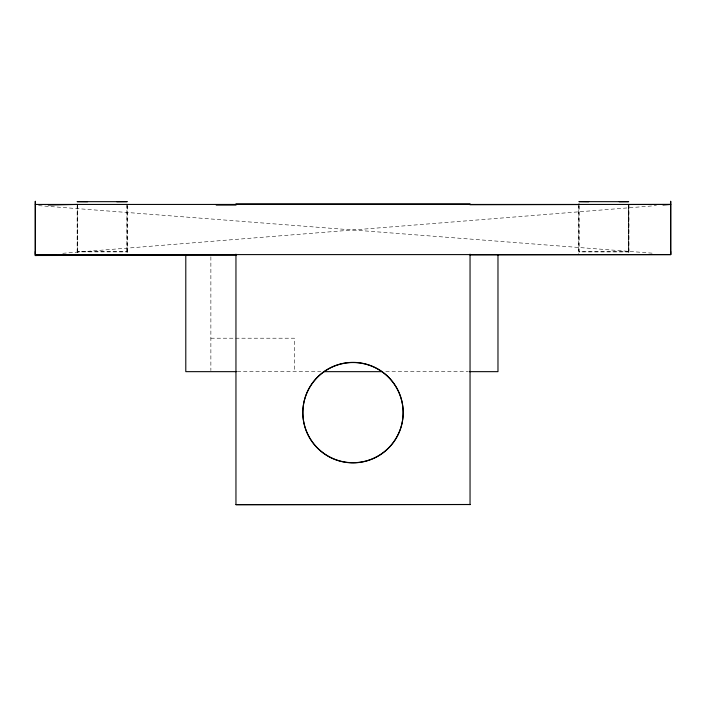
<?xml version="1.0" encoding="UTF-8"?>
<svg xmlns="http://www.w3.org/2000/svg" width="706" height="706" viewBox="0 0 706 706"><rect width="100%" height="100%" fill="white"/><g stroke="black" fill="none" stroke-linecap="round" stroke-linejoin="round"><path stroke-width="0.53" stroke-dasharray="3.53 2.65" d="M62.781 253.304L656.403 205.587M578.92 206.011L578.92 251.804L628.711 251.839L628.711 206.037M628.711 251.839L578.973 251.839M210.873 338.209L294.473 338.209L294.473 371.656M237.269 371.656L320.877 371.656M385.776 371.656L468.299 371.656M38.601 205.623L653.103 253.242M628.896 205.534L628.896 253.516M628.852 204.122L628.852 253.198M628.561 205.534L628.561 254.601M579.07 205.534L579.07 254.601M578.779 204.105L578.735 254.601M210.873 256.79L210.873 370.562M127.221 205.534L127.221 254.601M127.08 205.534L127.08 254.601M126.93 204.113L126.93 253.189M77.439 204.113L77.439 253.189M77.289 205.534L77.289 254.601M77.148 205.534L77.148 254.601M77.96 251.786L77.104 251.821L127.265 251.821L77.96 251.786"/><path stroke-width="1.06" d="M236.069 255.228L35.3 255.51L35.3 201.334L35.3 254.601L670.7 254.601L670.7 201.334L670.7 254.601L469.931 254.892M235.954 204.44L235.954 203.831L470.046 203.831L470.046 204.44M235.954 504.666L470.046 504.508L235.954 504.666L235.954 254.169M56.206 255.219L35.3 255.51L47.39 254.539M663.005 205.058L670.7 204.44L35.3 204.44M48.237 205.084L77.342 204.44M35.3 255.51L48.511 255.228M619.241 201.757L628.711 201.678L578.92 201.642L588.707 201.757M116.808 201.757L127.265 201.66L77.104 201.66L87.57 201.757M216.212 205.093L236.069 205.067M469.931 204.731L579.141 204.572M628.781 204.502L670.7 204.44M236.351 371.656L185.793 371.656L185.793 255.696M324.178 371.656L381.461 371.656M469.384 371.656L497.977 371.656L497.977 254.601M578.779 204.105L579.247 204.14M670.7 251.495L670.7 254.601M35.3 251.495L35.3 254.601M470.046 254.169L470.046 504.666M322.545 452.396A50.161 50.161 0 0 0 402.747 418.993A50.161 50.161 0 0 0 333.717 366.229A50.161 50.161 0 0 0 322.545 452.396M322.536 452.555A50.161 50.161 0 0 0 402.747 419.152A50.161 50.161 0 0 0 333.717 366.396A50.161 50.161 0 0 0 322.536 452.555"/></g></svg>
